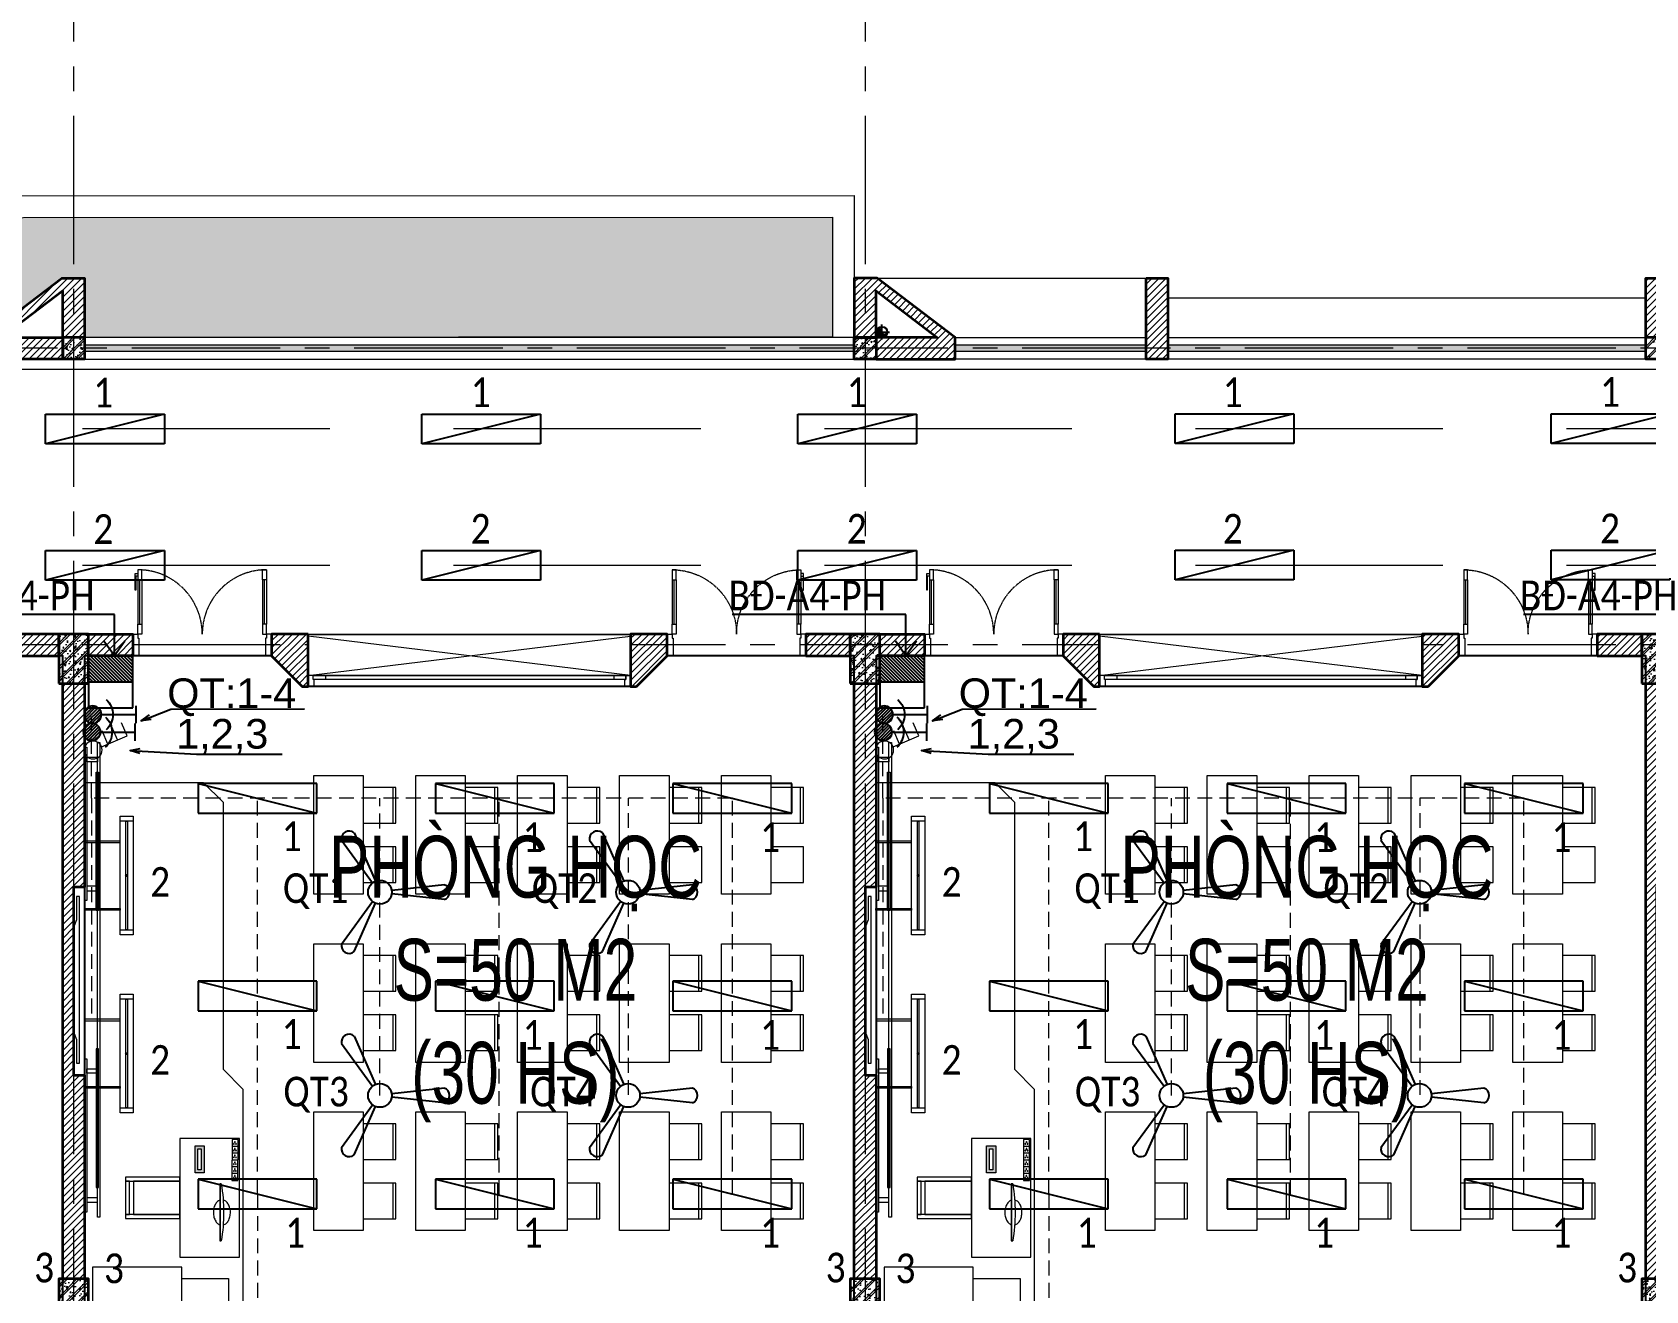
# Model space of a CAD drawing. Header units: millimetres. Extents: x 18326 to 214271, y -298828 to -198730.
# Drawn here: x 90929 to 107237, y -269109 to -256385 of the extents above; entities that cross this region are included whole.
import ezdxf
from ezdxf.enums import TextEntityAlignment as Align

# ---------------------------------------------------------------- set-up
doc = ezdxf.new("R2010")
doc.units = ezdxf.units.MM
doc.header["$LTSCALE"] = 20
doc.header["$MEASUREMENT"] = 0
for name, pattern in [('DASHED2', [0.375, 0.25, -0.125]), ('HIDDEN', [0.375, 0.25, -0.125]), ('xref LC GK$0$CENTER2', [1.125, 0.75, -0.125, 0.125, -0.125]), ('xref_mb.A4$0$2.Mat bang dien hinh$0$ACAD_ISO08W100', [36, 24, -3, 6, -3]), ('xref_mb.A4$0$HIDDEN', [0.375, 0.25, -0.125])]:
    doc.linetypes.add(name, pattern=pattern)
doc.layers.get('0').update_dxf_attribs({"lineweight": 0})
doc.layers.get('Defpoints').update_dxf_attribs({"color": 1, "lineweight": 25})
for name, color, linetype in [('!Cetech-TBD', 2, 'Continuous'), ('CDC-E', 2, 'Continuous'), ('CDC-E-Equip', 2, 'Continuous'), ('CDC-E-Note', 3, 'Continuous'), ('CETECH-E-Switch', 2, 'Continuous'), ('CETECH-TBD', 2, 'Continuous'), ('NETDEP', 2, 'Continuous'), ('TBD', 2, 'Continuous'), ('TEXT', 7, 'Continuous'), ('xref_mb.A4$0$1.TH_TM', 5, 'xref_mb.A4$0$TM')]:
    doc.layers.add(name, color=color, linetype=linetype)
for name, color, linetype, lineweight in [('0.MAU XANH- DAY DIEN', 3, 'HIDDEN', 20), ('1.5 Thiết bị điện', 2, 'Continuous', 9), ('IBST-E-Chieu sang', 2, 'Continuous', 9), ('KV-Cay xanh', 78, 'Continuous', 5), ('KV-Dim', 14, 'Continuous', 9), ('KV-Text', 7, 'Continuous', 25), ('xref LC GK$0$KV-Net truc', 251, 'xref LC GK$0$CENTER2', 9), ('xref_mb.A4$0$1', 1, 'Continuous', 25), ('xref_mb.A4$0$KV-Cat be tong', 6, 'Continuous', 35), ('xref_mb.A4$0$KV-Cat tuong', 4, 'Continuous', 35), ('xref_mb.A4$0$KV-Cay xanh', 78, 'Continuous', 5), ('xref_mb.A4$0$KV-Cua', 34, 'Continuous', 13), ('xref_mb.A4$0$KV-Hatch', 179, 'Continuous', 5), ('xref_mb.A4$0$KV-Net thay 2', 8, 'Continuous', 13), ('xref_mb.A4$0$KV-Noi that', 35, 'Continuous', 9), ('xref_mb.A4$0$KV-Thiet bi', 59, 'Continuous', 9)]:
    doc.layers.add(name, color=color, linetype=linetype, lineweight=lineweight)
doc.styles.add('aa', font='vncc-sim.shx', dxfattribs={"width": 0.7})
doc.styles.add('AN - Arial', font='arial.ttf')
doc.styles.add('KT', font='vnsimli.shx', dxfattribs={"width": 0.72})
doc.styles.add('uv-abc', font='calibril.ttf', dxfattribs={"width": 0.85})
doc.styles.add('VN', font='arial.ttf', dxfattribs={"width": 0.7})
doc.styles.add('xref_mb.A4$0$TEXT LINE TYPE-UV ABC', font='uv-abc.shx')
doc.linetypes.add('xref_mb.A4$0$TM', pattern='A,16.5,-4,["M",xref_mb.A4$0$TEXT LINE TYPE-UV ABC,S=3,R=0,X=-1.3,Y=-1.3],-4', length=24.5)
doc.dimstyles.new('A2-1-140', dxfattribs={"dimscale": 100, "dimtxt": 3, "dimasz": 1.5, "dimexe": 0.7, "dimexo": 0, "dimgap": 0.5, "dimtad": 1, "dimdec": 0, "dimrnd": 50, "dimzin": 13, "dimdsep": 46, "dimtxsty": 'KT', "dimblk1": 'ARCHTICK', "dimblk2": 'ARCHTICK', "dimsah": 1, "dimcen": 0, "dimdle": 0.7, "dimclrd": 1, "dimclre": 1, "dimclrt": 3, "dimadec": 0, "dimazin": 0, "dimtfac": 1.222222, "dimtdec": 0, "dimtix": 1, "dimtmove": 2, "dimatfit": 3, "dimldrblk": 'ARCHTICK', "dimfxl": 5, "dimfxlon": 1, "dimtolj": 1, "dimtzin": 13, "dimarcsym": 0})
doc.dimstyles.new('Dim DHKK', dxfattribs={"dimscale": 100, "dimtxt": 2, "dimasz": 1, "dimexe": 1, "dimexo": 1, "dimgap": 0.7, "dimtad": 1, "dimtoh": 1, "dimdec": 0, "dimzin": 12, "dimdsep": 46, "dimtxsty": 'aa', "dimblk": 'ARCHTICK', "dimcen": 1, "dimdle": 1, "dimclrd": 7, "dimclre": 7, "dimclrt": 1, "dimadec": 0, "dimazin": 0, "dimtfac": 1, "dimtdec": 0, "dimtofl": 0, "dimtmove": 2, "dimatfit": 3, "dimldrblk": 'OPEN90', "dimfxl": 1, "dimfxlon": 1, "dimtolj": 1, "dimtzin": 12, "dimarcsym": 0})

# ---------------------------------------------------------------- blocks, each defined once
blk = doc.blocks.new('T3RQƯ')
at = {"layer": 'KV-Text', "color": 8, "char_height": 625, "width": 7837.78, "attachment_point": 1, "style": 'VN'}
for insert in [(47259, -40414), (55259, -40414)]:
    blk.add_mtext('\\A1;\\pxqc;PHÒNG HỌC\\PS=50 M2 \\P(30 HS)', dxfattribs=dict(at, insert=insert))
blk = doc.blocks.new('t3')
at = {"layer": 'KV-Text', "color": 8, "xscale": 0.003999999956183369, "yscale": 0.003999999956183369, "zscale": 0.003999999956183369}
blk.add_blockref('T3RQƯ', (7.351, 232.338), dxfattribs=at)
blk = doc.blocks.new('_ARCHTICK')
at = {"color": 8, "const_width": 0.15}
blk.add_lwpolyline([(-0.5, -0.5), (0.5, 0.5)], dxfattribs=at)
blk = doc.blocks.new('pa6')
at = {"layer": 'CDC-E'}
h = blk.add_hatch(dxfattribs=at)
h.set_pattern_fill('ANSI31', scale=5)
h.set_pattern_definition([(45, (0, 0), (-11.2253, 11.2253), [])])
h.paths.add_polyline_path([(150, 175), (-150, 175), (-150, 0), (150, 0)])
for p, q in [((-150, 350), (150, 350)), ((-150, 0), (-150, 350)), ((150, 350), (150, 0)), ((-150, 175), (150, 175)), ((150, 0), (-150, 0))]:
    blk.add_line(p, q, dxfattribs=at)
blk = doc.blocks.new('*X544')
at = {"color": 0}
for p, q in [((11475, 51568), (11557, 51650)), ((11479, 51598), (11527, 51646)), ((11480, 51547), (11578, 51645)), ((11490, 51530), (11595, 51635)), ((11503, 51516), (11609, 51622)), ((11520, 51506), (11619, 51605)), ((11540, 51501), (11624, 51585)), ((11568, 51502), (11623, 51557))]:
    blk.add_line(p, q, dxfattribs=at)
blk = doc.blocks.new('S14')
at = {"layer": '!Cetech-TBD'}
for p, q in [((-75, 375), (75, 375)), ((0, 75), (0, 375))]:
    blk.add_line(p, q, dxfattribs=at)
blk.add_circle((0, 0), 75, dxfattribs=at)
blk.add_arc((0, 0), 175, 41.8103, 138.1897, dxfattribs=at)
blk.add_blockref('*X544', (-11550, -51575), dxfattribs=at)
blk = doc.blocks.new('q1')
at = {"layer": 'TBD', "linetype": 'ByBlock'}
for p, q in [((-75, 651), (-18, 119)), ((75, 651), (18, 119)), ((-601, -260), (-112, -44)), ((-526, -390), (-94, -75)), ((526, -390), (94, -75)), ((601, -260), (112, -44))]:
    blk.add_line(p, q, dxfattribs=at)
blk.add_circle((0, 0), 120, dxfattribs=at)
for centre, start, end in [((0, 623), 20.3028, 159.6972), ((-539, -311), 140.3028, 279.6972), ((539, -311), 260.3028, 39.6972)]:
    blk.add_arc(centre, 80, start, end, dxfattribs=at)
blk = doc.blocks.new('DEN CHIEU BANGTAOTHEM')
for p, q in [((-829, -694), (-829, -509)), ((-829, -509), (-759, -509)), ((-829, -694), (-829, -509)), ((-829, -509), (840, -509)), ((-759, -509), (-759, -694)), ((-759, -591), (770, -591)), ((-759, -612), (-759, -591)), ((770, -612), (-759, -612)), ((770, -694), (770, -509)), ((770, -509), (840, -509)), ((770, -591), (770, -612)), ((840, -509), (840, -694)), ((840, -509), (840, -694)), ((-759, -694), (-829, -694)), ((840, -694), (-829, -694)), ((840, -694), (770, -694))]:
    blk.add_line(p, q)
at = {"elevation": 0}
for points in [[(-458, -9), (-458, -509), (-479, -509), (-479, -9)], [(469, -9), (469, -509), (490, -509), (490, -9)]]:
    blk.add_lwpolyline(points, close=True, dxfattribs=at)
at = {"layer": 'Defpoints'}
blk.add_circle((5, -602), 9.3, dxfattribs=at)
blk = doc.blocks.new('Cong tac 3 - 1 chieu')
blk.add_line((50, 56), (214, 221))
for points in [[(153, 159), (238, 74)], [(214, 221), (299, 137)], [(91, 97), (176, 12)]]:
    blk.add_lwpolyline(points)
blk.add_circle((0, 0), 74.9)
blk = doc.blocks.new('*U582')
at = {"rotation": 326.1050187196441}
blk.add_blockref('Cong tac 3 - 1 chieu', (0, 0), dxfattribs=at)
blk = doc.blocks.new('*U583')
at = {"rotation": 326.1050187196441}
blk.add_blockref('Cong tac 3 - 1 chieu', (0, 0), dxfattribs=at)
blk = doc.blocks.new('l57')
at = {"layer": '!Cetech-TBD'}
for p, q in [((-600, 150), (600, 150)), ((600, 150), (-600, -150)), ((-600, -150), (-600, 150)), ((600, 150), (600, -150)), ((600, -150), (-600, -150))]:
    blk.add_line(p, q, dxfattribs=at)
blk = doc.blocks.new('xref LC GK$0$LC')
at = {"layer": 'xref LC GK$0$KV-Net truc', "color": 8, "ltscale": 100}
for points in [[(61000, 10100), (61000, -85479)], [(69000, 10100), (69000, -85479)], [(175587, -50750), (-10253, -50750)], [(175587, -53750), (-10253, -53750)]]:
    blk.add_lwpolyline(points, dxfattribs=at)
blk = doc.blocks.new('xref_mb.A4$0$Module TX3')
at = {"layer": 'xref_mb.A4$0$KV-Hatch'}
h = blk.add_hatch(dxfattribs=at)
h.set_pattern_fill('ANSI31', color=8, scale=400)
h.set_pattern_definition([(45, (-131346.89, -70020.025), (-35.355339, 35.355339), [])])
h.paths.add_polyline_path([(110, -950), (110, -3010), (-110, -3010), (-110, 3010), (110, 3010), (110, 950), (0, 950), (0, -950)])
at = {"layer": 'xref_mb.A4$0$KV-Cat tuong', "color": 8}
blk.add_lwpolyline([(110, -950), (110, -3010), (-110, -3010), (-110, 3010), (110, 3010), (110, 950), (0, 950), (0, -950)], close=True, dxfattribs=at)
blk = doc.blocks.new('xref_mb.A4$0$A$Cb8bb0278')
at = {"color": 8}
blk.add_line((50, 155), (4750, 155), dxfattribs=at)
for points in [[(3242.5, 235), (3005, 235), (2927, 265), (1873, 265), (1795, 235), (1557.5, 235), (1557.5, 205), (3242.5, 205)], [(0, 25), (4800, 25), (4800, 0), (0, 0)], [(50, 155), (1600, 155), (1600, 130), (50, 130)], [(150, 25), (196, 25), (196, 130), (150, 130)], [(1700, 37.5), (300, 37.5), (300, 12.5), (1700, 12.5)], [(1500, 25), (1454, 25), (1454, 130), (1500, 130)], [(3100, 37.5), (4500, 37.5), (4500, 12.5), (3100, 12.5)], [(3200, 155), (4750, 155), (4750, 130), (3200, 130)], [(3300, 25), (3346, 25), (3346, 130), (3300, 130)], [(4650, 25), (4604, 25), (4604, 130), (4650, 130)]]:
    blk.add_lwpolyline(points, close=True, dxfattribs=at)
blk = doc.blocks.new('xref_mb.A4$0$ghe vi tinh giao vien')
at = {"color": 8}
for points in [[(-170, 0), (-170, 550), (-210, 550), (-210, 0)], [(170, 550), (-170, 550), (-170, 510), (170, 510)], [(210, 0), (210, 550), (170, 550), (170, 0)], [(170, 0), (170, 470), (-170, 470), (-170, 0)]]:
    blk.add_lwpolyline(points, close=True, dxfattribs=at)
blk = doc.blocks.new('xref_mb.A4$0$O cam HDMI')
at = {"layer": 'xref_mb.A4$0$KV-Noi that'}
h = blk.add_hatch(color=8, dxfattribs=at)
h.dxf.hatch_style = 1
h.paths.add_polyline_path([(-227, 108), (227, 108), (227, -47), (-227, -47)])
h.paths.add_polyline_path([(-176, 57), (176, 57), (176, 3), (-176, 3)], flags=16)
at = {"layer": 'xref_mb.A4$0$KV-Noi that', "color": 8}
for points in [[(-227, 108), (227, 108), (227, -47), (-227, -47)], [(-176, 57), (176, 57), (176, 3), (-176, 3)]]:
    blk.add_lwpolyline(points, close=True, dxfattribs=at)
blk = doc.blocks.new('xref_mb.A4$0$o dien 6d')
at = {"layer": 'xref_mb.A4$0$KV-Noi that', "color": 8}
for p, q in [((5842818, -64279), (5842818, -64329)), ((5842875, -64279), (5842875, -64329)), ((5842932, -64279), (5842932, -64329)), ((5842989, -64279), (5842989, -64329)), ((5843046, -64279), (5843046, -64329)), ((5843104, -64279), (5843104, -64329))]:
    blk.add_line(p, q, dxfattribs=at)
blk.add_lwpolyline([(5843104, -64279), (5843104, -64329), (5842761, -64329), (5842761, -64279)], close=True, dxfattribs=at)
for centre in [(5842783, -64296), (5842783, -64314), (5842799, -64305), (5842840, -64296), (5842840, -64314), (5842856, -64305), (5842897, -64296), (5842897, -64314), (5842913, -64305), (5842955, -64296), (5842955, -64314), (5842970, -64305), (5843012, -64296), (5843012, -64314), (5843027, -64305), (5843069, -64296), (5843069, -64314), (5843084, -64305)]:
    blk.add_ellipse(centre, major_axis=(3.23, 0), ratio=1, dxfattribs=at)
blk = doc.blocks.new('xref_mb.A4$0$PC')
at = {"color": 8}
for p, q in [((1897493, 244493, 0), (1897493, 245069, 0)), ((1897493, 245069, 0), (1897505, 245069, 0)), ((1897496, 244493, 0), (1897496, 245069, 0)), ((1897496, 245069, 0), (1897508, 245069, 0)), ((1897505, 244493, 0), (1897493, 244493, 0)), ((1897508, 244493, 0), (1897496, 244493, 0))]:
    blk.add_line(p, q, dxfattribs=at)
blk.add_arc((1895792, 244781, 0), 1740, 350.4727, 9.5273, dxfattribs=at)
for points, knots in [([(1897496, 244656, 0), (1897493, 244657, 0), (1897489, 244658, 0), (1897481, 244663, 0), (1897476, 244666, 0), (1897467, 244674, 0), (1897462, 244679, 0), (1897454, 244689, 0), (1897450, 244695, 0), (1897444, 244708, 0), (1897441, 244715, 0), (1897435, 244729, 0), (1897433, 244737, 0), (1897430, 244752, 0), (1897429, 244760, 0), (1897428, 244777, 0), (1897428, 244785, 0), (1897429, 244801, 0), (1897430, 244809, 0), (1897433, 244825, 0), (1897435, 244833, 0), (1897440, 244847, 0), (1897443, 244854, 0), (1897450, 244867, 0), (1897454, 244873, 0), (1897462, 244883, 0), (1897466, 244888, 0), (1897476, 244896, 0), (1897480, 244899, 0), (1897489, 244904, 0), (1897493, 244905, 0), (1897496, 244907, 0)], [0.220469, 0.220469, 0.220469, 0.220469, 0.351176, 0.351176, 0.538257, 0.538257, 0.725338, 0.725338, 0.912419, 0.912419, 1.099499, 1.099499, 1.28658, 1.28658, 1.473661, 1.473661, 1.660742, 1.660742, 1.847823, 1.847823, 2.034903, 2.034903, 2.221984, 2.221984, 2.409065, 2.409065, 2.596146, 2.596146, 2.783226, 2.783226, 2.921123, 2.921123, 2.921123, 2.921123]), ([(1897528, 244908, 0), (1897529, 244908, 0), (1897530, 244907, 0), (1897536, 244906, 0), (1897541, 244903, 0), (1897551, 244898, 0), (1897555, 244894, 0), (1897565, 244886, 0), (1897569, 244881, 0), (1897577, 244870, 0), (1897580, 244864, 0), (1897587, 244851, 0), (1897590, 244843, 0), (1897595, 244829, 0), (1897596, 244821, 0), (1897599, 244805, 0), (1897600, 244797, 0), (1897601, 244781, 0), (1897601, 244773, 0), (1897599, 244756, 0), (1897598, 244748, 0), (1897594, 244733, 0), (1897592, 244725, 0), (1897587, 244711, 0), (1897583, 244704, 0), (1897576, 244692, 0), (1897572, 244686, 0), (1897564, 244676, 0), (1897560, 244672, 0), (1897550, 244664, 0), (1897545, 244661, 0), (1897536, 244657, 0), (1897532, 244656, 0), (1897528, 244655, 0)], [3.30523, 3.30523, 3.30523, 3.30523, 3.344469, 3.344469, 3.531549, 3.531549, 3.71863, 3.71863, 3.905711, 3.905711, 4.092792, 4.092792, 4.279873, 4.279873, 4.466953, 4.466953, 4.654034, 4.654034, 4.841115, 4.841115, 5.028196, 5.028196, 5.215276, 5.215276, 5.402357, 5.402357, 5.589438, 5.589438, 5.776519, 5.776519, 5.963599, 5.963599, 6.119548, 6.119548, 6.119548, 6.119548])]:
    blk.add_open_spline(points, degree=3, knots=knots, dxfattribs=at)
blk = doc.blocks.new('xref_mb.A4$0$Module noi that PLH1')
at = {"color": 8}
for p, q in [((3103, 4874), (3103, 5234)), ((4133, 4874), (4133, 5234)), ((5163, 4874), (5163, 5234)), ((6193, 4874), (6193, 5234)), ((7223, 4874), (7223, 5234)), ((3103, 4274), (3103, 4634)), ((4133, 4274), (4133, 4634)), ((5163, 4274), (5163, 4634)), ((3103, 3174), (3103, 3534)), ((4133, 3174), (4133, 3534)), ((5163, 3174), (5163, 3534)), ((6193, 3174), (6193, 3534)), ((7223, 3174), (7223, 3534)), ((3103, 2574), (3103, 2934)), ((4133, 2574), (4133, 2934)), ((5163, 2574), (5163, 2934)), ((6193, 2574), (6193, 2934)), ((7223, 2574), (7223, 2934)), ((3103, 1474), (3103, 1834)), ((4133, 1474), (4133, 1834)), ((5163, 1474), (5163, 1834)), ((6193, 1474), (6193, 1834)), ((7223, 1474), (7223, 1834)), ((3103, 874), (3103, 1234)), ((4133, 874), (4133, 1234)), ((5163, 874), (5163, 1234)), ((6193, 874), (6193, 1234)), ((7223, 874), (7223, 1234))]:
    blk.add_line(p, q, dxfattribs=at)
for points in [[(2245, 6765), (5505, 6765), (5505, 6365), (2245, 6365)], [(2303, 5354), (2803, 5354), (2803, 4154), (2303, 4154)], [(2803, 4874), (3133, 4874), (3133, 5234), (2803, 5234)], [(3333, 5354), (3833, 5354), (3833, 4154), (3333, 4154)], [(3833, 4874), (4163, 4874), (4163, 5234), (3833, 5234)], [(4363, 5354), (4863, 5354), (4863, 4154), (4363, 4154)], [(4863, 4874), (5193, 4874), (5193, 5234), (4863, 5234)], [(5393, 5354), (5893, 5354), (5893, 4154), (5393, 4154)], [(5893, 4874), (6223, 4874), (6223, 5234), (5893, 5234)], [(6423, 5354), (6923, 5354), (6923, 4154), (6423, 4154)], [(6923, 4874), (7253, 4874), (7253, 5234), (6923, 5234)], [(2803, 4274), (3133, 4274), (3133, 4634), (2803, 4634)], [(3833, 4274), (4163, 4274), (4163, 4634), (3833, 4634)], [(4863, 4274), (5193, 4274), (5193, 4634), (4863, 4634)], [(5893, 4274), (6223, 4274), (6223, 4634), (5893, 4634)], [(6923, 4274), (7253, 4274), (7253, 4634), (6923, 4634)], [(2303, 3654), (2803, 3654), (2803, 2454), (2303, 2454)], [(3333, 3654), (3833, 3654), (3833, 2454), (3333, 2454)], [(4363, 3654), (4863, 3654), (4863, 2454), (4363, 2454)], [(5393, 3654), (5893, 3654), (5893, 2454), (5393, 2454)], [(6423, 3654), (6923, 3654), (6923, 2454), (6423, 2454)], [(2803, 3174), (3133, 3174), (3133, 3534), (2803, 3534)], [(3833, 3174), (4163, 3174), (4163, 3534), (3833, 3534)], [(4863, 3174), (5193, 3174), (5193, 3534), (4863, 3534)], [(5893, 3174), (6223, 3174), (6223, 3534), (5893, 3534)], [(6923, 3174), (7253, 3174), (7253, 3534), (6923, 3534)], [(2803, 2574), (3133, 2574), (3133, 2934), (2803, 2934)], [(3833, 2574), (4163, 2574), (4163, 2934), (3833, 2934)], [(4863, 2574), (5193, 2574), (5193, 2934), (4863, 2934)], [(5893, 2574), (6223, 2574), (6223, 2934), (5893, 2934)], [(6923, 2574), (7253, 2574), (7253, 2934), (6923, 2934)], [(2303, 1954), (2803, 1954), (2803, 754), (2303, 754)], [(2803, 1474), (3133, 1474), (3133, 1834), (2803, 1834)], [(3333, 1954), (3833, 1954), (3833, 754), (3333, 754)], [(3833, 1474), (4163, 1474), (4163, 1834), (3833, 1834)], [(4363, 1954), (4863, 1954), (4863, 754), (4363, 754)], [(4863, 1474), (5193, 1474), (5193, 1834), (4863, 1834)], [(5393, 1954), (5893, 1954), (5893, 754), (5393, 754)], [(5893, 1474), (6223, 1474), (6223, 1834), (5893, 1834)], [(6423, 1954), (6923, 1954), (6923, 754), (6423, 754)], [(6923, 1474), (7253, 1474), (7253, 1834), (6923, 1834)], [(2803, 874), (3133, 874), (3133, 1234), (2803, 1234)], [(3833, 874), (4163, 874), (4163, 1234), (3833, 1234)], [(4863, 874), (5193, 874), (5193, 1234), (4863, 1234)], [(5893, 874), (6223, 874), (6223, 1234), (5893, 1234)], [(6923, 874), (7253, 874), (7253, 1234), (6923, 1234)]]:
    blk.add_lwpolyline(points, close=True, dxfattribs=at)
at = {"layer": 'Defpoints', "color": 8}
blk.add_lwpolyline([(7765, -15), (7765, 6565), (5875, 6565), (5565, 6255), (2185, 6255), (1875, 6565), (-15, 6565), (-15, -15)], close=True, dxfattribs=at)
at = {"layer": 'xref_mb.A4$0$KV-Noi that', "color": 8}
for points in [[(-15, -15), (-15, 5285), (1185, 5285), (1385, 5085), (1385, 2385), (1585, 2185), (1585, -15)], [(950, 1685), (950, 485), (1550, 485), (1550, 1685)], [(967, 385), (67, 385), (67, -15), (967, -15)], [(967, 268), (1441, 268), (1441, -15), (967, -15)]]:
    blk.add_lwpolyline(points, close=True, dxfattribs=at)
at = {"color": 8, "rotation": 90}
blk.add_blockref('xref_mb.A4$0$A$Cb8bb0278', (140, 890), dxfattribs=at)
at = {"color": 8}
for name, p, xscale, yscale, zscale, rotation in [('xref_mb.A4$0$o dien 6d', (60153, -7010231), -1.200000000000005, 1.200000000000005, 1.200000000000002, 269.8486810506511), ('xref_mb.A4$0$O cam HDMI', (1130, 1474), 0.6000000000000029, 0.6000000000000029, 0.6000000000000029, 270)]:
    blk.add_blockref(name, p, dxfattribs=dict(at, xscale=xscale, yscale=yscale, zscale=zscale, rotation=rotation))
at = {"layer": 'xref_mb.A4$0$KV-Noi that', "color": 8, "rotation": 90}
blk.add_blockref('xref_mb.A4$0$ghe vi tinh giao vien', (950, 1085), dxfattribs=at)
at = {"layer": 'xref_mb.A4$0$KV-Noi that', "color": 8, "xscale": -1, "rotation": 180}
blk.add_blockref('xref_mb.A4$0$PC', (-1896141, 245718, 0), dxfattribs=at)
at = {"color": 8}
blk.add_wipeout([(2245, 6765), (2245, 6365), (5505, 6365), (5505, 6765)], dxfattribs=at)
for p, q in [((2245, 6365), (5505, 6765)), ((5505, 6365), (2245, 6765))]:
    blk.add_line(p, q, dxfattribs=at)
blk = doc.blocks.new('xref_mb.A4$0$cot30x50')
at = {"layer": 'xref_mb.A4$0$KV-Hatch'}
h = blk.add_hatch(dxfattribs=at)
h.set_pattern_fill('CHAU-01', color=8, scale=20, pattern_type=2)
h.set_pattern_definition([(50, (-921627.36, 59861.05), (143.45204, -12.55043), [15, -165]), (355, (-921627.36, 59861.05), (-27.75027, 150.43843), [12, -132]), (100.4514, (-921615.4, 59860.01), (115.70188, 137.88791), [12.74804, -140.22842]), (46.1842, (-921627.36, 59901.05), (213.44821, -33.1038), [22.5, -247.5]), (96.6356, (-921609.57, 59898.3), (186.93254, 194.82357), [19.12206, -210.3426]), (351.1842, (-921627.36, 59901.05), (186.9324, 194.82372), [18, -198]), (21, (-921607.36, 59891.05), (119.38141, -80.52378), [15, -165]), (326, (-921607.36, 59891.05), (48.66307, 145.03001), [12, -132]), (71.4514, (-921597.41, 59884.34), (168.04453, 64.5061), [12.74804, -140.22842]), (37.5, (-921627.36, 59861.054), (2.431971, 66.57877), [0, -130.4, 0, -134, 0, -132.5]), (7.5, (-921627.36, 59861.054), (52.613907, 78.882342), [0, -76.4, 0, -127.4, 0, -50.5]), (327.5, (-921671.96, 59861.054), (106.764487, -4.510974), [0, -50, 0, -156, 0, -207]), (317.5, (-921691.96, 59861.05), (116.637234, 20.020996), [0, -65, 0, -103.6, 0, -147]), (45, (-921627.36, 59861.054), (-60.104076, 60.104076), []), (45, (-921627.36, 59885.554), (-60.104076, 60.104076), [])])
h.paths.add_polyline_path([(-778332, 133391), (-778632, 133391), (-778632, 132891), (-778332, 132891)])
at = {"layer": 'xref_mb.A4$0$KV-Cat be tong', "color": 8}
blk.add_lwpolyline([(-778632, 132891), (-778332, 132891), (-778332, 133391), (-778632, 133391)], close=True, dxfattribs=at)
blk = doc.blocks.new('xref_mb.A4$0$cot22x22')
at = {"layer": 'xref_mb.A4$0$KV-Hatch'}
h = blk.add_hatch(dxfattribs=at)
h.set_pattern_fill('CHAU-01', color=8, scale=20, pattern_type=2)
h.set_pattern_definition([(50, (-443657.03, 9098.8), (143.45204, -12.55043), [15, -165]), (355, (-443657.03, 9098.8), (-27.75027, 150.43843), [12, -132]), (100.4514, (-443645.08, 9097.76), (115.70188, 137.88791), [12.74804, -140.22842]), (46.1842, (-443657.03, 9138.8), (213.44821, -33.1038), [22.5, -247.5]), (96.6356, (-443639.24, 9136.05), (186.93254, 194.82357), [19.12206, -210.3426]), (351.1842, (-443657.03, 9138.8), (186.9324, 194.82372), [18, -198]), (21, (-443637.03, 9128.8), (119.38141, -80.52378), [15, -165]), (326, (-443637.03, 9128.8), (48.66307, 145.03001), [12, -132]), (71.4514, (-443627.08, 9122.1), (168.04453, 64.5061), [12.74804, -140.22842]), (37.5, (-443657.03, 9098.806), (2.431971, 66.57877), [0, -130.4, 0, -134, 0, -132.5]), (7.5, (-443657.03, 9098.806), (52.613907, 78.882342), [0, -76.4, 0, -127.4, 0, -50.5]), (327.5, (-443701.63, 9098.806), (106.764487, -4.510974), [0, -50, 0, -156, 0, -207]), (317.5, (-443721.63, 9098.81), (116.637234, 20.020996), [0, -65, 0, -103.6, 0, -147]), (45, (-443657.03, 9098.81), (-60.104076, 60.104076), []), (45, (-443657.03, 9123.31), (-60.104076, 60.104076), [])])
h.paths.add_polyline_path([(-301545, 85409), (-301545, 85629), (-301765, 85629), (-301765, 85409)])
at = {"layer": 'xref_mb.A4$0$KV-Cat be tong', "color": 8}
blk.add_lwpolyline([(-301765, 85629), (-301545, 85629), (-301545, 85409), (-301765, 85409)], close=True, dxfattribs=at)
blk = doc.blocks.new('xref_mb.A4$0$DVCT3')
at = {"color": 8}
for p in [(1345388, -176210), (1353388, -176210), (1361388, -176210), (1345388, -182730), (1353388, -182730), (1361388, -182730)]:
    blk.add_blockref('xref_mb.A4$0$cot30x50', p, dxfattribs=at)
at = {"layer": 'xref_mb.A4$0$1', "color": 8}
for p in [(868561, -125447), (876561, -125447), (884561, -125447)]:
    blk.add_blockref('xref_mb.A4$0$cot22x22', p, dxfattribs=at)
blk = doc.blocks.new('xref_mb.A4$0$od')
at = {"ltscale": 10}
h = blk.add_hatch(dxfattribs=at)
h.set_pattern_fill('ANSI31', color=8, scale=0.5, style=0)
h.set_pattern_definition([(45, (-2211.68692, 549.289586), (-0.0441941738, 0.0441941738), [])])
h.paths.add_polyline_path([(-0.62, 0, -0.414214), (0, 0.62), (0, 0)])
h.paths.add_polyline_path([(0, -0.62, -0.414214), (-0.62, 0), (0, 0, 1)])
h.paths.add_polyline_path([(0, 0), (0, 0.62, -1)])
at = {"color": 8, "linetype": 'xref_mb.A4$0$2.Mat bang dien hinh$0$ACAD_ISO08W100', "ltscale": 0.02}
for p, q in [((-0.88, 0), (0.88, 0)), ((0, 0.88), (0, -0.88))]:
    blk.add_line(p, q, dxfattribs=at)
at = {"color": 8, "linetype": 'Continuous', "ltscale": 10}
blk.add_circle((0, 0), 0.625, dxfattribs=at)
for centre, start, end in [((0, -0.31), 90, 270), ((0, 0.31), 270, 90)]:
    blk.add_arc(centre, 0.312, start, end, dxfattribs=at)
blk = doc.blocks.new('xref_mb.A4$0$TNM')
at = {"layer": 'xref_mb.A4$0$1.TH_TM', "color": 8, "lineweight": 40, "ltscale": 0.25, "xscale": 86.40000000209601, "yscale": 86.40000000209601, "zscale": 86.40000000209601, "rotation": 90}
blk.add_blockref('xref_mb.A4$0$od', (56720, 22764), dxfattribs=at)
blk = doc.blocks.new('*U335')
at = {"layer": 'xref_mb.A4$0$KV-Hatch'}
h = blk.add_hatch(color=8, dxfattribs=at)
h.dxf.hatch_style = 1
h.paths.add_polyline_path([(-7780, 0), (0, 0), (0, 60), (-7780, 60)])
at = {"color": 8}
blk.add_lwpolyline([(-7780, 0), (0, 0), (0, 60), (-7780, 60)], close=True, dxfattribs=at)
blk = doc.blocks.new('*U336')
at = {"layer": 'xref_mb.A4$0$KV-Hatch'}
h = blk.add_hatch(color=8, dxfattribs=at)
h.dxf.hatch_style = 1
h.paths.add_polyline_path([(-4830, 0), (0, 0), (0, 60), (-4830, 60)])
at = {"color": 8}
blk.add_lwpolyline([(-4830, 0), (0, 0), (0, 60), (-4830, 60)], close=True, dxfattribs=at)
blk = doc.blocks.new('*U334')
at = {"layer": 'xref_mb.A4$0$KV-Hatch'}
h = blk.add_hatch(color=8, dxfattribs=at)
h.dxf.hatch_style = 1
h.paths.add_polyline_path([(-1930, 0), (0, 0), (0, 60), (-1930, 60)])
at = {"color": 8}
blk.add_lwpolyline([(-1930, 0), (0, 0), (0, 60), (-1930, 60)], close=True, dxfattribs=at)
blk = doc.blocks.new('*U332')
at = {"color": 8, "linetype": 'Continuous'}
for p, q in [((70, 100), (70, 550)), ((1330, 100), (1330, 550))]:
    blk.add_line(p, q, dxfattribs=at)
at = {"color": 8}
for p, q in [((90, 550), (90, 100)), ((1310, 550), (1310, 100))]:
    blk.add_line(p, q, dxfattribs=at)
for points in [[(22, 445), (22, 614), (50, 614), (50, 586), (27, 586), (27, 445)], [(0, 0), (50, 0), (50, -40), (60, -40), (60, -220), (0, -220)], [(1400, 0), (1350, 0), (1350, -40), (1340, -40), (1340, -220), (1400, -220)]]:
    blk.add_lwpolyline(points, close=True, dxfattribs=at)
for points in [[(50, 550), (90, 550), (90, 650), (50, 650), (50, 550)], [(50, 553), (50, 100)], [(1350, 550), (1310, 550), (1310, 650), (1350, 650), (1350, 550)], [(1350, 553), (1350, 100)], [(50, 100), (90, 100), (90, 0), (50, 0), (50, 100)], [(1350, 100), (1310, 100), (1310, 0), (1350, 0), (1350, 100)]]:
    blk.add_lwpolyline(points, dxfattribs=at)
at = {"color": 8, "linetype": 'xref_mb.A4$0$HIDDEN', "ltscale": 0.2}
for points in [[(700, 0, 0.414214), (50, 650, 0.414214)], [(700, 0, -0.414214), (1350, 650, -0.414214)]]:
    blk.add_lwpolyline(points, format="xyb", dxfattribs=at)
blk = doc.blocks.new('*U345')
at = {"color": 8, "linetype": 'Continuous'}
for p, q in [((-110, 2000), (-110, -1140)), ((-220, 1885), (-220, -1035)), ((-180, -1035), (-180, 1885)), ((-220, -1200), (-110, -1200))]:
    blk.add_line(p, q, dxfattribs=at)
at = {"color": 8}
for points in [[(-220, 2060), (-110, 2060), (-110, 2000), (-110, 2000), (-110, 2000), (-180, 2000), (-180, 2010), (-220, 2010)], [(-220, -1200), (-110, -1200), (-110, -1140), (-110, -1140), (-110, -1140), (-180, -1140), (-180, -1150), (-220, -1150)]]:
    blk.add_lwpolyline(points, close=True, dxfattribs=at)
at = {"color": 8, "linetype": 'Continuous'}
for points in [[(-180, 2010), (-220, 2010), (-220, 1885), (-180, 1885)], [(-180, -1035), (-220, -1035), (-220, -1150), (-180, -1150)]]:
    blk.add_lwpolyline(points, close=True, dxfattribs=at)
blk = doc.blocks.new('xref_mb.A4$0$Module TX1')
at = {"layer": 'xref_mb.A4$0$KV-Hatch'}
h = blk.add_hatch(dxfattribs=at)
h.set_pattern_fill('ANSI31', color=8, scale=400, angle=180)
h.paths.add_polyline_path([(3400, 7849), (3850, 7849), (3850, 7629), (3400, 7629)])
h.paths.add_polyline_path([(-3400, 7849), (-3850, 7849), (-3850, 7629), (-3400, 7629)])
h.paths.add_polyline_path([(1630, 7629), (2000, 7629), (2000, 7849), (1690, 8159), (1630, 8159)])
h.paths.add_polyline_path([(-1690, 8159), (-2000, 7849), (-2000, 7629), (-1630, 7629), (-1630, 8159)])
at = {"layer": 'xref_mb.A4$0$KV-Cat tuong', "color": 8}
for points in [[(-1690, 8159), (-2000, 7849), (-2000, 7629), (-1630, 7629), (-1630, 8159)], [(1630, 7629), (2000, 7629), (2000, 7849), (1690, 8159), (1630, 8159)], [(-3400, 7849), (-3850, 7849), (-3850, 7629), (-3400, 7629)], [(3400, 7849), (3850, 7849), (3850, 7629), (3400, 7629)]]:
    blk.add_lwpolyline(points, close=True, dxfattribs=at)
at = {"layer": 'xref_mb.A4$0$KV-Noi that', "color": 8}
blk.add_lwpolyline([(-1630, 8049), (1630, 8049), (1630, 7629), (-1630, 7629)], close=True, dxfattribs=at)
at = {"layer": 'xref_mb.A4$0$KV-Cua', "color": 8, "xscale": -1}
for name, p, rotation in [('*U345', (-430, 8269), 270), ('*U332', (-3400, 7629), 180)]:
    blk.add_blockref(name, p, dxfattribs=dict(at, rotation=rotation))
at = {"layer": 'xref_mb.A4$0$KV-Cua', "color": 8, "rotation": 180}
blk.add_blockref('*U332', (3400, 7629), dxfattribs=at)
blk = doc.blocks.new('xref_mb.A4$0$A$Cdd046268')
at = {"layer": 'xref_mb.A4$0$KV-Cay xanh'}
h = blk.add_hatch(dxfattribs=at)
h.set_pattern_fill('GRASS', color=8, scale=150)
h.set_pattern_definition([(90, (-83346.89, -420.02), (-106.06602, 106.06602), [28.125, -184.00703]), (45, (-83346.89, -420.02), (-106.06602, 106.06602), [28.125, -121.875]), (135, (-83346.89, -420.02), (-106.06602, -106.06602), [28.125, -121.875])])
h.paths.add_polyline_path([(-690, 710), (-690, 1320), (15670, 1325), (15670, 115), (8110, 110), (8110, 710), (7880, 710), (7090, 110), (110, 110), (-680, 710)])
at = {"layer": 'xref_mb.A4$0$KV-Net thay 2', "color": 8}
blk.add_lwpolyline([(-910, 710), (-910, 1540), (15890, 1545), (15890, 715)], dxfattribs=at)
blk.add_lwpolyline([(-690, 710), (-690, 1320), (15670, 1325), (15670, 115), (8110, 110), (8110, 710), (7880, 710), (7090, 110), (110, 110), (-680, 710)], close=True, dxfattribs=at)

msp = doc.modelspace()

# ---------------------------------------------------------------- linework, layer by layer
at = {"layer": '0.MAU XANH- DAY DIEN', "linetype": 'DASHED2', "ltscale": 500}
for points in [[(76435, -260393), (129711, -260390)], [(76435, -261773), (129723, -261773)]]:
    msp.add_lwpolyline(points, dxfattribs=at)
at = {"layer": '0.MAU XANH- DAY DIEN', "linetype": 'DASHED2', "ltscale": 30}
for points in [[(98005, -268130), (98005, -264130), (91527, -264130), (91527, -263277)], [(106005, -268130), (106005, -264130), (99527, -264130), (99527, -263277)], [(91527, -264130), (91527, -266363)], [(93205, -268130), (93205, -264130)], [(94443, -267135), (94443, -264130)], [(95648, -268140), (95648, -264140)], [(96956, -267130), (96956, -264130)], [(99527, -264130), (99527, -266363)], [(101205, -268130), (101205, -264130)], [(102443, -267135), (102443, -264130)], [(103648, -268140), (103648, -264140)], [(104956, -267130), (104956, -264130)], [(93205, -268130), (93205, -269225)], [(101205, -268130), (101205, -269225)]]:
    msp.add_lwpolyline(points, dxfattribs=at)
at = {"layer": 'xref_mb.A4$0$KV-Cat tuong', "color": 8}
for points in [[(91237, -259470), (91237, -259001), (90619, -259470), (91237, -259470), (91237, -259690), (90437, -259690), (90437, -259470), (91227, -258870), (91457, -258870), (91457, -259470)], [(99457, -259470), (99457, -259001), (100075, -259470), (99457, -259470), (99457, -259690), (100257, -259690), (100257, -259470), (99467, -258870), (99237, -258870), (99237, -259470)], [(102187, -258870), (102407, -258870), (102407, -259690), (102187, -259690)], [(107457, -259470), (108075, -259470), (107457, -259001), (107457, -259470), (107237, -259470), (107237, -258870), (107467, -258870), (108257, -259470), (108257, -259690), (107457, -259690)]]:
    msp.add_lwpolyline(points, close=True, dxfattribs=at)
at = {"layer": 'xref_mb.A4$0$KV-Net thay 2', "color": 8}
msp.add_line((102407, -259070), (107237, -259070), dxfattribs=at)
for points in [[(99467, -258870), (102297, -258870)], [(75457, -259690), (75457, -259790), (123707, -259790), (123707, -259690)]]:
    msp.add_lwpolyline(points, dxfattribs=at)
for points in [[(91457, -259690), (99237, -259690), (99237, -259470), (91457, -259470)], [(100257, -259470), (102187, -259470), (102187, -259690), (100257, -259690)], [(102407, -259470), (107237, -259470), (107237, -259690), (102407, -259690)]]:
    msp.add_lwpolyline(points, close=True, dxfattribs=at)

# ---------------------------------------------------------------- block references
at = {"yscale": 0.9999811998533592, "zscale": 0.9999811998533592}
for p, xscale in [((91664, -260396), 0.9999811998533592), ((95465, -260396), 0.9999811998533592), ((99266, -260396), 0.9999811998533592), ((103080, -260393), 0.9999811998533592), ((106881, -260393), 0.9999811998533592), ((91664, -261776), 0.9999811998533592), ((95465, -261776), 0.9999811998533592), ((99266, -261776), 0.9999811998533592), ((103080, -261773), 0.9999811998533592), ((106881, -261773), 0.9999811998533592), ((93205, -264130), -0.9999811998533592), ((95605, -264130), -0.9999811998533592), ((98005, -264130), -0.9999811998533592), ((101205, -264130), -0.9999811998533592), ((103605, -264130), -0.9999811998533592), ((106005, -264130), -0.9999811998533592), ((93205, -266130), -0.9999811998533592), ((95605, -266130), -0.9999811998533592), ((98005, -266130), -0.9999811998533592), ((101205, -266130), -0.9999811998533592), ((103605, -266130), -0.9999811998533592), ((106005, -266130), -0.9999811998533592), ((93205, -268130), -0.9999811998533592), ((95605, -268130), -0.9999811998533592), ((98005, -268130), -0.9999811998533592), ((101205, -268130), -0.9999811998533592), ((103605, -268130), -0.9999811998533592), ((106005, -268130), -0.9999811998533592)]:
    msp.add_blockref('l57', p, dxfattribs=dict(at, xscale=xscale))
at = {"layer": '1.5 Thiết bị điện', "xscale": 0.7190646153845159, "yscale": 0.7190646153845159, "zscale": 0.7190646153845159, "rotation": 90.00000000000001}
for p in [(91450, -264916), (99450, -264916), (91450, -266716), (99450, -266716)]:
    msp.add_blockref('DEN CHIEU BANGTAOTHEM', p, dxfattribs=at)
at = {"layer": 'CDC-E-Equip', "xscale": -1.5, "yscale": 1.5, "zscale": 1.5, "rotation": 180}
for p in [(91722, -262690), (99722, -262690)]:
    msp.add_blockref('pa6', p, dxfattribs=at)
at = {"layer": 'CETECH-E-Switch', "ltscale": 30, "rotation": 269.9189953787706}
for p, xscale, yscale, zscale in [((91540, -263284), -1.170150617869477, 1.170150617869477, 1.170150617869477), ((99540, -263284), -1.170150617869477, 1.170150617869477, 1.170150617869477), ((91531, -263461), -1.170150617869478, 1.170150617869478, 1.170150617869478), ((99531, -263461), -1.170150617869478, 1.170150617869478, 1.170150617869478)]:
    msp.add_blockref('S14', p, dxfattribs=dict(at, xscale=xscale, yscale=yscale, zscale=zscale))
at = {"layer": 'CETECH-TBD', "ltscale": 1000, "rotation": 270}
for p in [(94443, -265080), (96951, -265080), (102443, -265080), (104951, -265080), (94443, -267135), (96951, -267135), (102443, -267135), (104951, -267135)]:
    msp.add_blockref('q1', p, dxfattribs=at)
at = {"layer": 'IBST-E-Chieu sang', "xscale": -1.212631576989025, "yscale": 1.212631576989025, "zscale": 1.212631576989025, "rotation": 214.5355579088519}
for name, p in [('*U582', (91544, -263642)), ('*U583', (99544, -263642))]:
    msp.add_blockref(name, p, dxfattribs=at)
at = {"layer": 'KV-Cay xanh', "color": 8, "xscale": 250, "yscale": 250, "zscale": 250}
msp.add_blockref('t3', (42797, -282180), dxfattribs=at)
at = {"layer": 'xref LC GK$0$KV-Net truc', "color": 8}
msp.add_blockref('xref LC GK$0$LC', (30347, -208830), dxfattribs=at)
at = {"layer": 'xref_mb.A4$0$KV-Cat tuong', "color": 8}
for name, p in [('xref_mb.A4$0$A$Cdd046268', (83347, -259580)), ('xref_mb.A4$0$Module TX3', (91347, -265980)), ('xref_mb.A4$0$Module TX3', (99347, -265980)), ('xref_mb.A4$0$Module TX3', (107347, -265980))]:
    msp.add_blockref(name, p, dxfattribs=at)
at = {"layer": 'xref_mb.A4$0$KV-Thiet bi', "color": 8}
for name, p in [('*U335', (99237, -259610)), ('*U334', (102187, -259610)), ('*U336', (107237, -259610))]:
    msp.add_blockref(name, p, dxfattribs=at)

# ---------------------------------------------------------------- texts
at = {"layer": 'CDC-E-Note', "style": 'uv-abc', "width": 0.85}
for s, p in [('1', (91546, -260028)), ('1', (95360, -260025)), ('1', (99161, -260025)), ('1', (102962, -260025)), ('1', (106775, -260022)), ('2', (91546, -261408)), ('2', (95360, -261405)), ('2', (99161, -261405)), ('2', (102962, -261405)), ('2', (106775, -261402)), ('BĐ-A4-PH', (89966, -262079)), ('BĐ-A4-PH', (97967, -262079)), ('BĐ-A4-PH', (105965, -262079)), ('1', (93450, -264514)), ('1', (95886, -264523)), ('1', (98286, -264523)), ('1', (101450, -264514)), ('1', (103886, -264523)), ('1', (106286, -264523)), ('2', (92120, -264976)), ('2', (100120, -264976)), ('QT1', (93461, -265039)), ('QT2', (95977, -265039)), ('QT1', (101461, -265039)), ('QT2', (103977, -265039)), ('1', (93450, -266514)), ('1', (95886, -266523)), ('1', (98286, -266523)), ('1', (101450, -266514)), ('1', (103886, -266523)), ('1', (106286, -266523)), ('2', (92120, -266776)), ('2', (100120, -266776)), ('QT3', (93466, -267096)), ('QT4', (95960, -267096)), ('QT3', (101466, -267096)), ('QT4', (103960, -267096)), ('1', (93486, -268523)), ('1', (95886, -268523)), ('1', (98286, -268523)), ('1', (101486, -268523)), ('1', (103886, -268523)), ('1', (106286, -268523)), ('3', (90948, -268875)), ('3', (91654, -268883)), ('3', (98948, -268875)), ('3', (99654, -268883)), ('3', (106948, -268875))]:
    msp.add_text(s, height=300, dxfattribs=at).set_placement(p, align=Align.MIDDLE_LEFT)
at = {"layer": 'TEXT', "color": 2, "style": 'AN - Arial'}
for s, p in [('QT:1-4', (92293, -263218)), ('QT:1-4', (100293, -263218)), ('1,2,3', (92383, -263628)), ('1,2,3', (100383, -263628))]:
    msp.add_text(s, height=300, dxfattribs=at).set_placement(p)

# ---------------------------------------------------------------- leaders
at = {"layer": 'KV-Dim', "color": 0}
for points in [[(91759, -262690), (91759, -262273), (90003, -262273)], [(99760, -262690), (99760, -262273), (98003, -262273)], [(107758, -262690), (107758, -262273), (106002, -262273)]]:
    msp.add_leader(points, dimstyle='A2-1-140', override={"dimgap": 0.5, "dimtad": 0, "dimclrd": 0, "dimldrblk": 'Open90'}, dxfattribs=at)
at = {"layer": 'NETDEP', "color": 2}
for points in [[(92029, -263348), (92329, -263228), (93681, -263226)], [(100029, -263348), (100329, -263228), (101681, -263226)], [(91917, -263648), (92589, -263683), (93455, -263683)], [(99917, -263648), (100589, -263683), (101455, -263683)]]:
    msp.add_leader(points, dimstyle='Dim DHKK', override={"dimgap": 1, "dimtad": 0, "dimldrblk": 'Open30'}, dxfattribs=at)

# ---------------------------------------------------------------- next in the draw order: block references
at = {"layer": 'xref_mb.A4$0$KV-Noi that', "color": 8}
for p in [(83472, -269255), (91472, -269255), (99472, -269255)]:
    msp.add_blockref('xref_mb.A4$0$Module noi that PLH1', p, dxfattribs=at)

# ---------------------------------------------------------------- next in the draw order: hatches: boundary and pattern name
at = {"layer": 'xref_mb.A4$0$KV-Hatch'}
h = msp.add_hatch(dxfattribs=at)
h.set_pattern_fill('ANSI31', color=8, scale=400)
h.paths.add_polyline_path([(82217, -259580), (79657, -259580), (79657, -259180), (82217, -259180)], flags=16)
h.paths.add_polyline_path([(82437, -259690), (79437, -259690), (79437, -259070), (82437, -259070)])
h.paths.add_polyline_path([(91237, -259470), (91237, -259001), (90619, -259470), (91237, -259470), (91237, -259690), (90437, -259690), (90437, -259470), (91227, -258870), (91457, -258870), (91457, -259470)])
h.paths.add_polyline_path([(99457, -259470), (99457, -259001), (100075, -259470), (99457, -259470), (99457, -259690), (100257, -259690), (100257, -259470), (99467, -258870), (99237, -258870), (99237, -259470)])
h.paths.add_polyline_path([(102187, -258870), (102407, -258870), (102407, -259690), (102187, -259690)])
h.paths.add_polyline_path([(107457, -259470), (108075, -259470), (107457, -259001), (107457, -259470), (107237, -259470), (107237, -258870), (107467, -258870), (108257, -259470), (108257, -259690), (107457, -259690)])
h.paths.add_polyline_path([(115017, -259470), (115017, -259001), (114399, -259470)], flags=16)
h.paths.add_polyline_path([(115237, -259690), (114217, -259690), (114217, -259470), (115007, -258870), (115237, -258870)])
h.paths.add_polyline_path([(115457, -259470), (115457, -259180), (118617, -259180), (118617, -259580), (115457, -259580), (115457, -259690), (118837, -259690), (118837, -259070), (115237, -259070), (115237, -259470)])
h.paths.add_polyline_path([(123707, -259470), (123457, -259470), (123457, -259690), (123707, -259690)])
h.paths.add_polyline_path([(131457, -268990), (131237, -268990), (131237, -262970), (131457, -262970)])
h.paths.add_polyline_path([(83457, -259470), (83275, -259470), (82657, -259001), (82657, -259470), (83237, -259470), (83237, -259690), (82437, -259690), (82437, -258870), (82667, -258870)])

# ---------------------------------------------------------------- next in the draw order: block references
at = {"color": 8}
msp.add_blockref('xref_mb.A4$0$TNM', (42797, -282180), dxfattribs=at)
at = {"layer": 'xref_mb.A4$0$1', "color": 8}
msp.add_blockref('xref_mb.A4$0$DVCT3', (-475559, -219651), dxfattribs=at)
at = {"layer": 'xref_mb.A4$0$KV-Cat tuong', "color": 8, "rotation": 180}
for p in [(87347, -254841), (95347, -254841), (103347, -254841)]:
    msp.add_blockref('xref_mb.A4$0$Module TX1', p, dxfattribs=at)
at = {"layer": 'xref_mb.A4$0$KV-Cat tuong', "color": 8}
for p in [(91347, -265980), (99347, -265980)]:
    msp.add_blockref('xref_mb.A4$0$Module TX3', p, dxfattribs=at)

doc.saveas('drawing.dxf')
